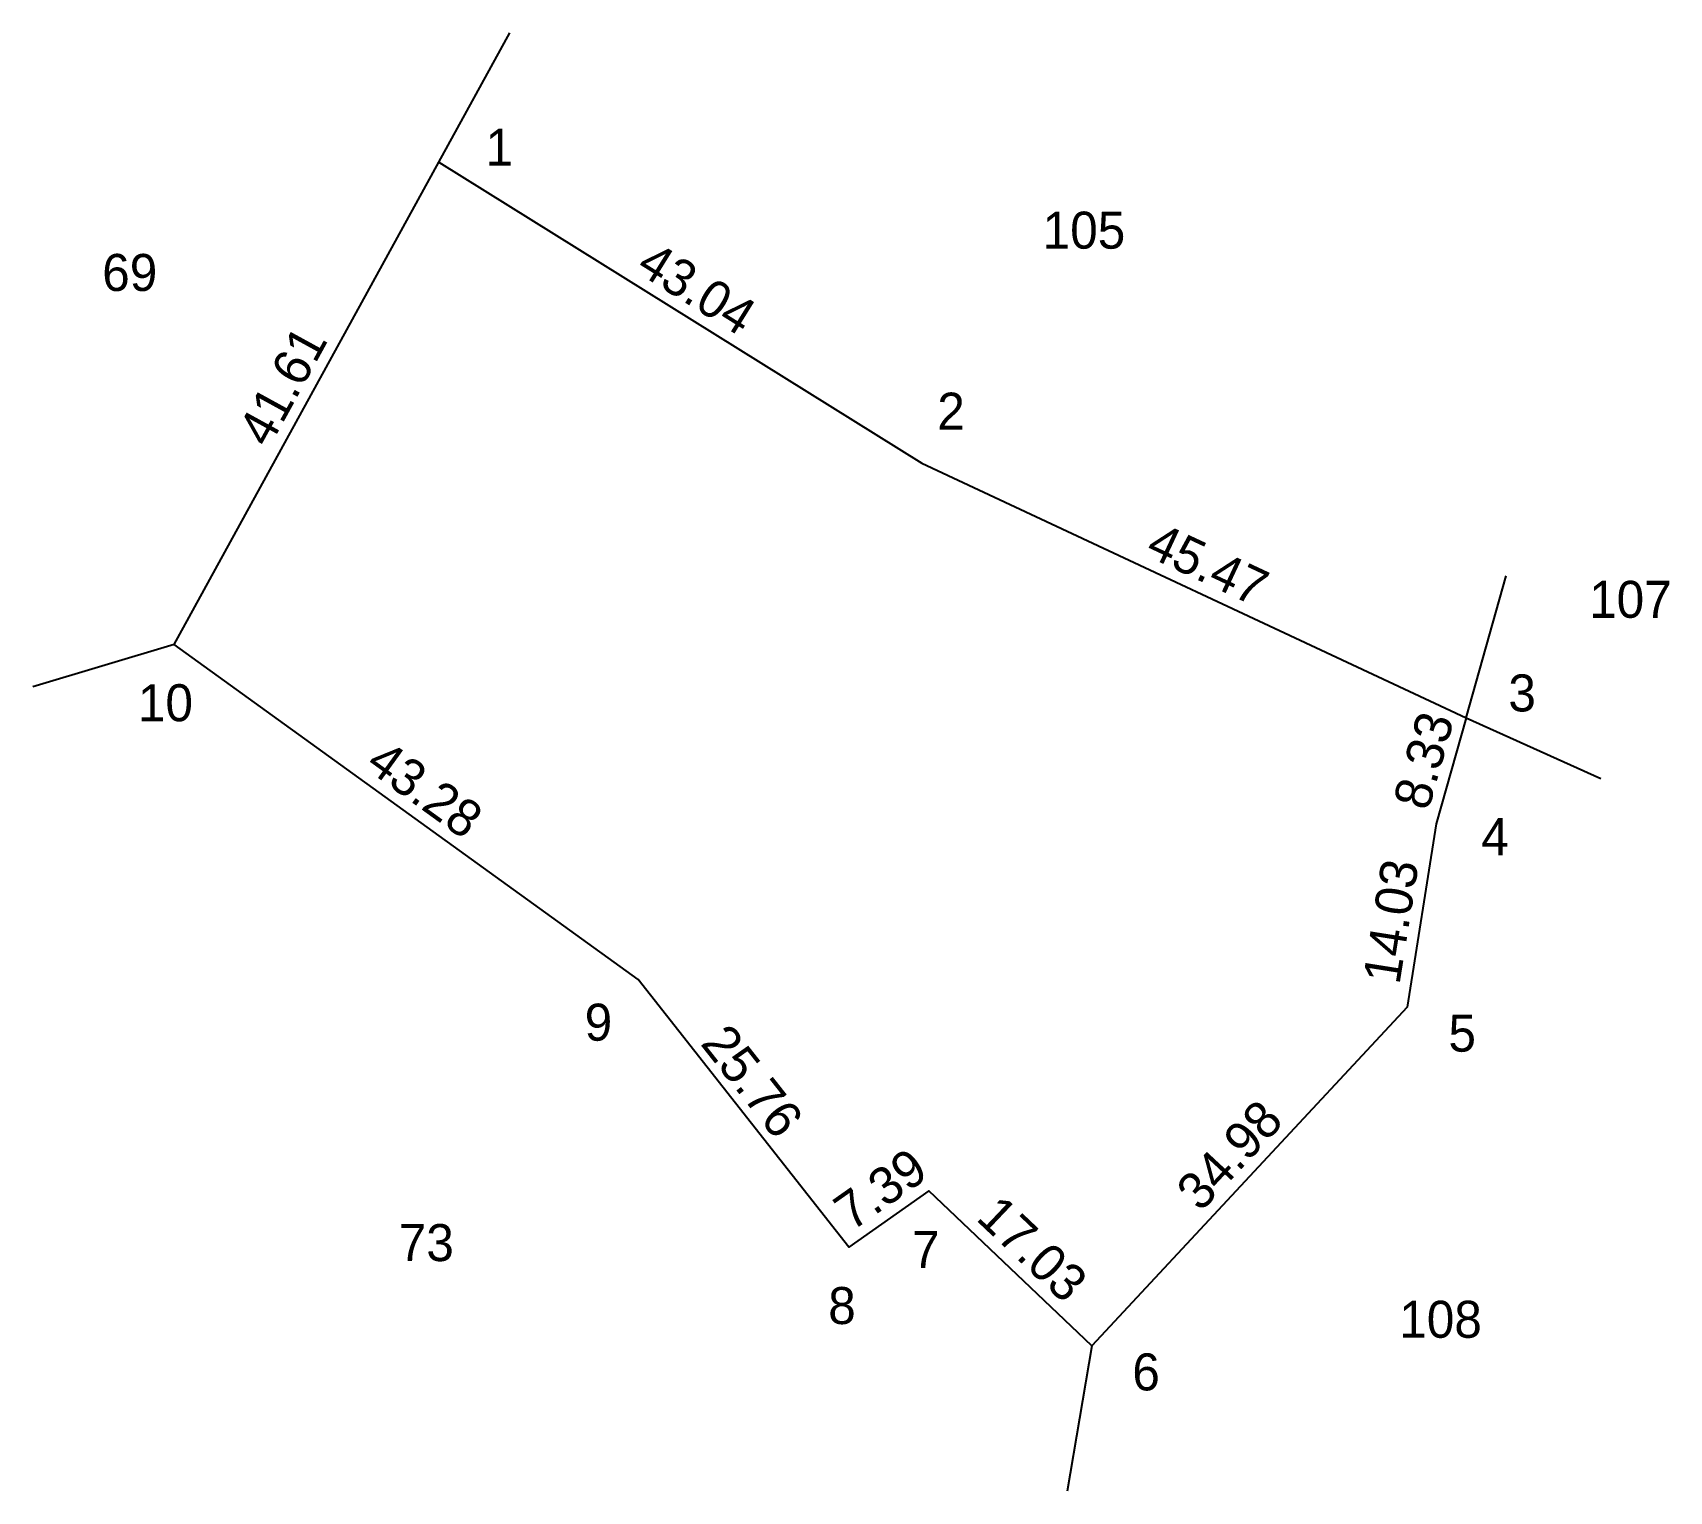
# Model space of a CAD drawing. Extents: x 551313 to 551987, y 1821618 to 1821899.
# Drawn here: x 551313.2 to 551437, y 1821714 to 1821824.3 of the extents above.
import ezdxf

# ---------------------------------------------------------------- set-up
doc = ezdxf.new("R2010")
doc.units = 0
doc.layers.add('Level 5', color=7, linetype='Continuous')

msp = doc.modelspace()

# ---------------------------------------------------------------- linework, layer by layer
at = {"layer": 'Level 5'}
for p, q in [((551343.95, 1821814.55), (551349.32, 1821824.34)), ((551421.65, 1821772.52), (551424.68, 1821783.27)), ((551323.93, 1821778.07), (551313.24, 1821774.86)), ((551421.65, 1821772.52), (551431.84, 1821767.94)), ((551393.35, 1821725.04), (551391.47, 1821714.03))]:
    msp.add_line(p, q, dxfattribs=at)
msp.add_lwpolyline([(551380.47, 1821791.79), (551421.65, 1821772.52), (551419.39, 1821764.5), (551417.19, 1821750.64), (551393.35, 1821725.04), (551381, 1821736.76), (551374.96, 1821732.5), (551359.02, 1821752.73), (551323.93, 1821778.07), (551343.95, 1821814.55)], close=True, dxfattribs=at)

# ---------------------------------------------------------------- texts
for s, p in [('1', (551347.49, 1821814.28)), ('105', (551389.62, 1821808.01)), ('69', (551318.49, 1821804.81)), ('2', (551381.65, 1821794.32)), ('107', (551430.95, 1821780.09)), ('3', (551424.84, 1821773.01)), ('10', (551321.19, 1821772.27)), ('4', (551422.79, 1821762.14)), ('9', (551354.98, 1821748.11)), ('5', (551420.31, 1821747.28)), ('73', (551340.92, 1821731.44)), ('7', (551379.74, 1821730.91)), ('8', (551373.4, 1821726.68)), ('108', (551416.59, 1821725.64)), ('6', (551396.4, 1821721.66))]:
    msp.add_text(s, height=2.8, dxfattribs=at).set_placement(p)
for s, rotation, p in [('43.04', 328.0713, (551358.76, 1821806.3)), ('41.61', 61.2473, (551331.09, 1821792.86)), ('45.47', 334.9201, (551397.29, 1821784.85)), ('8.33', 74.247, (551418.78, 1821765.42)), ('43.28', 324.1653, (551338.29, 1821768.74)), ('14.03', 80.9807, (551416.6, 1821752.29)), ('25.76', 308.2359, (551363.67, 1821747.88)), ('34.98', 47.0388, (551401.57, 1821735.09)), ('7.39', 35.1952, (551375.17, 1821733.65)), ('17.03', 316.4993, (551384.5, 1821734.6))]:
    msp.add_text(s, height=2.8, rotation=rotation, dxfattribs=at).set_placement(p)

doc.saveas('drawing.dxf')
